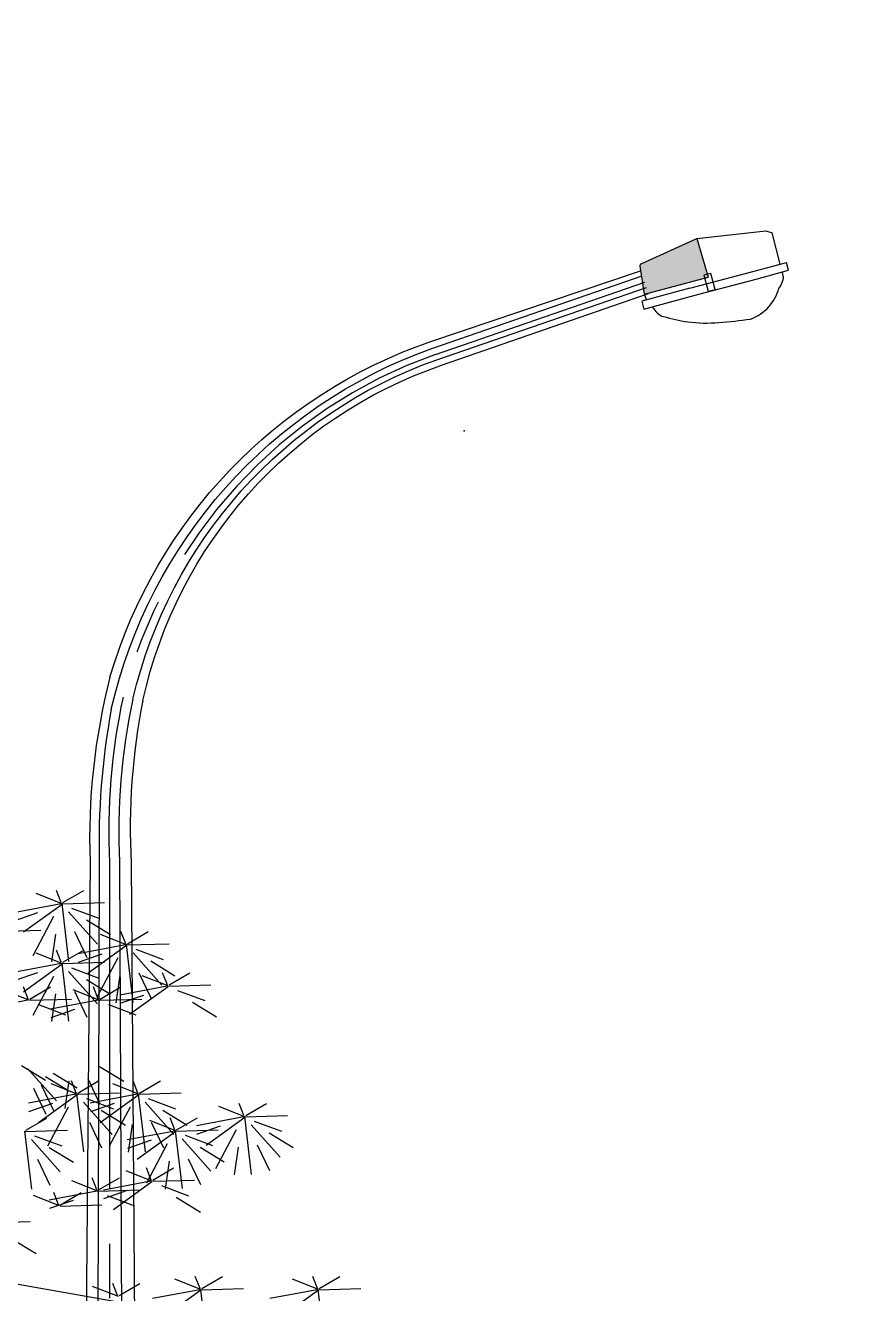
# Model space of a CAD drawing. Header units: metres. Extents: x 563371 to 571261, y 2062953 to 2068466.
# Drawn here: x 569044.61 to 569048.67, y 2065875.46 to 2065881.6 of the extents above; entities that cross this region are included whole.
import ezdxf

# ---------------------------------------------------------------- set-up
doc = ezdxf.new("R2010")
doc.units = ezdxf.units.M
doc.linetypes.add('CENTER2', pattern=[1.125, 0.75, -0.125, 0.125, -0.125])
for name, color, linetype in [('1-CAY XANH', 7, 'CONTINUOUS'), ('Den', 7, 'CONTINUOUS'), ('ghichieudai', 7, 'CONTINUOUS'), ('MATCATDUONG', 8, 'CONTINUOUS')]:
    doc.layers.add(name, color=color, linetype=linetype)

# ---------------------------------------------------------------- blocks, each defined once
blk = doc.blocks.new('den2')
at = {"layer": 'Den'}
h = blk.add_hatch(color=8, dxfattribs=at)
edge = h.paths.add_edge_path()
edge.add_line((13.471, 67.188), (13.733, 66.3))
edge.add_line((13.733, 66.3), (12.272, 65.912))
edge.add_line((12.272, 65.912), (12.169, 66.552))
edge.add_arc((12.224, 66.561), 0.0557, 105, 189.1284, ccw=False)
edge.add_line((12.21, 66.615), (13.471, 67.188))
at = {"layer": 'Den', "color": 7}
for p, q in [((13.471, 67.188), (15.053, 67.363)), ((15.053, 67.363), (15.2, 67.317)), ((15.383, 66.597), (15.199, 67.316)), ((12.272, 65.912), (12.309, 65.776)), ((-0.451, 52.896), (-0.749, 18.16)), ((0.492, 52.861), (0.738, 18.16))]:
    blk.add_line(p, q, dxfattribs=at)
at = {"layer": 'Den', "color": 3}
for p in [(13.471, 67.188), (12.272, 65.912)]:
    blk.add_line(p, (13.733, 66.3), dxfattribs=at)
at = {"layer": 'Den', "color": 8}
for p, q in [((-0.24, 52.868), (-0.359, 18.16)), ((0.227, 52.881), (0.365, 18.16))]:
    blk.add_line(p, q, dxfattribs=at)
at = {"layer": 'Den', "color": 5, "linetype": 'CENTER2', "ltscale": 10}
blk.add_line((-0.004, 52.878), (-0.006, 18.16), dxfattribs=at)
at = {"layer": 'Den', "color": 3}
blk.add_lwpolyline([(12.272, 65.912), (12.169, 66.552, -0.384507), (12.21, 66.615), (13.471, 67.188)], format="xyb", dxfattribs=at)
at = {"layer": 'Den', "color": 7}
for points in [[(14.786, 66.436), (15.533, 66.636)], [(15.58, 66.457), (15.533, 66.636)], [(13.315, 66.046), (14.786, 66.436)], [(14.834, 66.257), (15.58, 66.457)], [(13.315, 66.046), (12.208, 65.749)], [(13.521, 65.911), (14.834, 66.257)], [(12.208, 65.749), (12.256, 65.569)], [(12.256, 65.569), (13.521, 65.911)]]:
    blk.add_lwpolyline(points, dxfattribs=at)
for points in [[(0.005, 57.121, -0.242861), (7.365, 64.824), (12.182, 66.445)], [(0.761, 56.591, -0.260971), (7.612, 64.279), (12.364, 65.927)]]:
    blk.add_lwpolyline(points, format="xyb", dxfattribs=at)
at = {"layer": 'Den', "color": 8}
for points in [[(0.034, 56.388, -0.255439), (7.392, 64.666), (12.22, 66.327)], [(0.531, 56.62, -0.254549), (7.487, 64.399), (12.315, 66.065)]]:
    blk.add_lwpolyline(points, format="xyb", dxfattribs=at)
at = {"layer": 'Den', "color": 7}
blk.add_lwpolyline([(13.895, 66.02), (13.797, 66.387), (13.634, 66.343), (13.732, 65.977)], close=True, dxfattribs=at)
at = {"layer": 'Den', "color": 5, "linetype": 'CENTER2', "ltscale": 10}
blk.add_lwpolyline([(0.306, 56.673, -0.250225), (7.474, 64.529), (12.278, 66.188)], format="xyb", dxfattribs=at)
at = {"layer": 'Den', "color": 7}
for centre, radius, start, end in [((14.361, 66.308), 1.028, 289.4878, 345.4723), ((14.319, 53.44), 14.78, 165.5774, 182.1094), ((15.434, 53.659), 14.963, 168.6989, 183.0577)]:
    blk.add_arc(centre, radius, start, end, dxfattribs=at)
at = {"layer": 'Den', "color": 5, "linetype": 'CENTER2', "ltscale": 10}
blk.add_arc((14.764, 53.579), 14.785, 167.9416, 182.7503, dxfattribs=at)
at = {"layer": 'Den', "color": 8}
for centre, radius, start, end in [((14.764, 53.579), 14.554, 167.9416, 182.7503), ((16.911, 53.302), 17.156, 169.6386, 181.4508)]:
    blk.add_arc(centre, radius, start, end, dxfattribs=at)
at = {"layer": 'Den', "color": 7}
for points in [[(15.43, 66.406), (15.451, 66.269), (15.356, 66.05)], [(12.704, 65.396), (13.263, 65.275), (14.704, 65.339)]]:
    blk.add_spline(points, degree=3, dxfattribs=at)
blk.add_open_spline([(12.449, 65.613), (12.524, 65.517), (12.6, 65.42), (12.704, 65.396)], degree=3, dxfattribs=at)
at = {"layer": 'Den', "color": 0, "linetype": 'ByBlock'}
blk.add_point((8.136, 62.774), dxfattribs=at)
blk.add_point((8.136, 62.774), dxfattribs=at)
blk = doc.blocks.new('ca')
at = {"layer": '1-CAY XANH', "color": 3}
for p, q in [((-11.119, 47.97), (-11.566, 48.23)), ((-11.101, 47.946), (-10.543, 48.167)), ((-11.083, 47.97), (-10.981, 48.23)), ((-11.113, 47.943), (-12.015, 47.971)), ((-11.303, 47.853), (-11.889, 47.632)), ((-11.241, 47.774), (-11.858, 47.078)), ((-11.244, 46.704), (-11.099, 47.95)), ((-11.101, 47.931), (-10.27, 47.33)), ((-11.077, 47.943), (-10.057, 47.751)), ((-10.57, 47.746), (-10.06, 47.568)), ((-11.622, 47.599), (-12.142, 47.282)), ((-10.913, 47.667), (-10.468, 46.825)), ((-12.505, 47.086), (-12.952, 47.346)), ((-12.487, 47.062), (-11.929, 47.283)), ((-12.468, 47.086), (-12.366, 47.346)), ((-11.369, 47.346), (-11.631, 46.792)), ((-10.958, 47.294), (-10.872, 46.695)), ((-7.417, 47.269), (-10.644, 47.38)), ((-12.498, 47.058), (-13.401, 47.086)), ((-12.689, 46.968), (-13.275, 46.748)), ((-12.63, 45.819), (-12.485, 47.066)), ((-12.487, 47.046), (-11.656, 46.446)), ((-12.463, 47.058), (-11.443, 46.867)), ((-11.119, 46.686), (-11.566, 46.946)), ((-11.083, 46.686), (-10.981, 46.946)), ((-13.008, 46.715), (-13.528, 46.398)), ((-12.627, 46.89), (-13.244, 46.194)), ((-12.299, 46.782), (-11.854, 45.941)), ((-11.113, 46.659), (-12.015, 46.687)), ((-11.956, 46.861), (-11.446, 46.683)), ((-11.244, 45.42), (-11.099, 46.666)), ((-11.101, 46.662), (-10.543, 46.883)), ((-11.101, 46.647), (-10.27, 46.046)), ((-11.077, 46.659), (-10.057, 46.467)), ((-13.402, 46.199), (-13.848, 46.459)), ((-13.384, 46.176), (-12.826, 46.397)), ((-13.365, 46.199), (-13.263, 46.459)), ((-12.754, 46.461), (-13.017, 45.908)), ((-12.344, 46.41), (-12.258, 45.811)), ((-11.303, 46.568), (-11.889, 46.348)), ((-11.241, 46.49), (-11.858, 45.794)), ((-10.913, 46.383), (-10.468, 45.541)), ((-10.57, 46.461), (-10.06, 46.284)), ((-13.395, 46.172), (-14.298, 46.2)), ((-13.384, 46.16), (-12.552, 45.56)), ((-13.36, 46.172), (-12.34, 45.98)), ((-11.916, 45.895), (-12.363, 46.155)), ((-11.622, 46.315), (-12.142, 45.998)), ((-11.898, 45.871), (-11.34, 46.092)), ((-11.879, 45.895), (-11.777, 46.155)), ((-10.405, 45.895), (-10.852, 46.155)), ((-10.387, 45.871), (-9.829, 46.092)), ((-10.368, 45.895), (-10.266, 46.155)), ((-13.905, 45.829), (-14.425, 45.512)), ((-13.585, 46.082), (-14.171, 45.862)), ((-12.852, 45.975), (-12.342, 45.797)), ((-11.909, 45.868), (-12.812, 45.895)), ((-11.874, 45.868), (-10.854, 45.676)), ((-11.369, 46.062), (-11.631, 45.508)), ((-10.398, 45.868), (-11.301, 45.895)), ((-10.958, 46.01), (-10.872, 45.411)), ((-10.363, 45.868), (-9.343, 45.676)), ((-12.1, 45.777), (-12.686, 45.557)), ((-11.367, 45.67), (-10.856, 45.493)), ((-10.589, 45.777), (-11.175, 45.557)), ((-10.225, 44.47), (-10.745, 44.154)), ((-11.907, 44.444), (-12.427, 44.127)), ((-11.653, 44.19), (-11.915, 43.637)), ((-10.907, 44.305), (-11.427, 43.988)), ((-10.741, 44.23), (-11.261, 43.913)), ((-10.359, 44.405), (-10.976, 43.709)), ((-12.767, 43.875), (-13.214, 44.135)), ((-12.75, 43.851), (-12.191, 44.072)), ((-12.731, 43.875), (-12.629, 44.135)), ((-11.439, 43.875), (-11.885, 44.135)), ((-11.421, 43.851), (-10.863, 44.072)), ((-11.402, 43.875), (-11.3, 44.135)), ((-11.242, 44.139), (-11.157, 43.54)), ((-10.653, 44.052), (-10.916, 43.498)), ((-10.487, 43.977), (-10.749, 43.423)), ((-15.05, 43.388), (-15.496, 43.649)), ((-15.013, 43.388), (-14.911, 43.649)), ((-12.761, 43.848), (-13.663, 43.876)), ((-12.951, 43.758), (-13.537, 43.537)), ((-12.889, 43.679), (-13.506, 42.983)), ((-12.892, 42.609), (-12.747, 43.855)), ((-12.75, 43.836), (-11.918, 43.235)), ((-12.725, 43.848), (-11.705, 43.656)), ((-11.432, 43.848), (-12.335, 43.876)), ((-12.218, 43.651), (-11.708, 43.473)), ((-11.623, 43.758), (-12.208, 43.537)), ((-11.56, 43.679), (-12.177, 42.983)), ((-11.564, 42.609), (-11.418, 43.855)), ((-11.421, 43.836), (-10.59, 43.235)), ((-11.397, 43.848), (-10.377, 43.656)), ((-10.89, 43.651), (-10.379, 43.473)), ((-15.043, 43.361), (-15.946, 43.389)), ((-15.175, 42.122), (-15.029, 43.369)), ((-15.032, 43.365), (-14.474, 43.586)), ((-13.27, 43.504), (-13.79, 43.187)), ((-12.561, 43.572), (-12.116, 42.73)), ((-11.942, 43.504), (-12.462, 43.187)), ((-11.233, 43.572), (-10.788, 42.73)), ((-15.233, 43.271), (-15.819, 43.051)), ((-15.171, 43.193), (-15.788, 42.497)), ((-15.032, 43.349), (-14.2, 42.749)), ((-15.008, 43.361), (-13.988, 43.169)), ((-14.5, 43.164), (-13.99, 42.986)), ((-13.564, 43.084), (-14.011, 43.344)), ((-13.546, 43.06), (-12.988, 43.281)), ((-13.527, 43.084), (-13.425, 43.344)), ((-13.017, 43.251), (-13.279, 42.697)), ((-12.606, 43.199), (-12.52, 42.6)), ((-11.688, 43.251), (-11.95, 42.697)), ((-10.322, 43.074), (-10.768, 43.334)), ((-15.553, 43.018), (-16.073, 42.701)), ((-14.844, 43.085), (-14.399, 42.244)), ((-13.557, 43.057), (-14.46, 43.084)), ((-13.748, 42.966), (-14.334, 42.746)), ((-13.686, 42.888), (-14.303, 42.192)), ((-13.689, 41.818), (-13.543, 43.064)), ((-13.546, 43.044), (-12.715, 42.444)), ((-13.522, 43.057), (-12.502, 42.865)), ((-13.015, 42.859), (-12.505, 42.682)), ((-10.315, 43.047), (-11.218, 43.075)), ((-10.505, 42.957), (-11.091, 42.736)), ((-10.443, 42.878), (-11.06, 42.182)), ((-10.447, 41.808), (-10.301, 43.054)), ((-15.299, 42.764), (-15.561, 42.211)), ((-14.888, 42.713), (-14.802, 42.113)), ((-14.067, 42.713), (-14.587, 42.396)), ((-13.358, 42.78), (-12.913, 41.939)), ((-10.825, 42.703), (-11.345, 42.386)), ((-13.813, 42.459), (-14.076, 41.906)), ((-13.403, 42.408), (-13.317, 41.809)), ((-10.571, 42.45), (-10.833, 41.896)), ((-13.045, 41.976), (-13.948, 42.004)), ((-13.052, 42.003), (-13.498, 42.264)), ((-13.034, 41.98), (-12.476, 42.201)), ((-13.015, 42.003), (-12.913, 42.264)), ((-11.886, 41.79), (-12.332, 42.05)), ((-11.849, 41.79), (-11.747, 42.05)), ((-13.236, 41.886), (-13.821, 41.666)), ((-13.034, 41.964), (-12.203, 41.364)), ((-13.01, 41.976), (-11.99, 41.785)), ((-11.879, 41.763), (-12.782, 41.791)), ((-12.503, 41.779), (-11.992, 41.601)), ((-11.868, 41.766), (-11.31, 41.987)), ((-11.844, 41.763), (-10.824, 41.571)), ((-11.062, 41.472), (-11.509, 41.732)), ((-11.025, 41.472), (-10.923, 41.732)), ((-13.555, 41.633), (-14.075, 41.316)), ((-12.069, 41.673), (-12.655, 41.452)), ((-11.055, 41.445), (-11.958, 41.473)), ((-11.336, 41.566), (-10.826, 41.388)), ((-11.044, 41.448), (-10.486, 41.67)), ((-9.512, 41.082), (-10.415, 41.11)), ((-10.022, 40.738), (-10.542, 40.421)), ((-9.155, 39.939), (-17.413, 38.487)), ((-16.632, 39.672), (-17.078, 39.932)), ((-16.614, 39.649), (-16.056, 39.87)), ((-16.595, 39.672), (-16.493, 39.932)), ((-14.104, 39.672), (-14.551, 39.932)), ((-14.086, 39.649), (-13.528, 39.87)), ((-14.067, 39.672), (-13.965, 39.932)), ((-16.625, 39.645), (-17.528, 39.673)), ((-16.757, 38.406), (-16.611, 39.653)), ((-16.614, 39.633), (-15.782, 39.033)), ((-16.59, 39.645), (-15.57, 39.453)), ((-14.097, 39.645), (-15, 39.673)), ((-14.229, 38.406), (-14.083, 39.653)), ((-14.086, 39.633), (-13.255, 39.033)), ((-14.062, 39.645), (-13.042, 39.453)), ((-12.329, 39.52), (-12.775, 39.78)), ((-12.311, 39.496), (-11.753, 39.717)), ((-12.292, 39.52), (-12.19, 39.78))]:
    blk.add_line(p, q, dxfattribs=at)

msp = doc.modelspace()

# ---------------------------------------------------------------- wipeouts: each hides what was drawn before it
msp.add_wipeout([(568538.5548, 2065837.1158), (569134.3908, 2065836.3611), (569086.2233, 2065956.1498), (568779.0042, 2065956.6832), (568600.6017, 2065960.3155)]).dxf.layer = 'ghichieudai'

# ---------------------------------------------------------------- next in the draw order: block references
at = {"layer": 'Den', "color": 3, "linetype": 'Continuous', "extrusion": (3.31378e-12, 1.1371e-08, 1), "xscale": 0.2109375, "yscale": 0.2109375, "zscale": 0.2109375000000001}
msp.add_blockref('den2', (569045.0176, 2065866.3954, 0.0235), dxfattribs=at)
at = {"layer": 'MATCATDUONG', "color": 3, "linetype": 'Continuous', "extrusion": (3.31378e-12, 1.1371e-08, 1), "xscale": -0.2249999999767169, "yscale": 0.2250000000931324, "zscale": 0.2250000000000004}
msp.add_blockref('ca', (569042.2895, 2065866.5613, 0.0235), dxfattribs=at)

doc.saveas('drawing.dxf')
